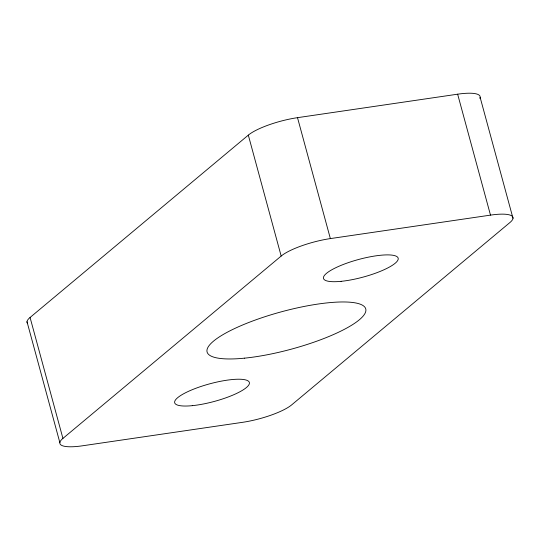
<?xml version="1.0" encoding="UTF-8"?>
<svg xmlns="http://www.w3.org/2000/svg" width="540" height="540" viewBox="0 0 540 540"><rect width="100%" height="100%" fill="white"/><g stroke="black" fill="none" stroke-linecap="round" stroke-linejoin="round"><path stroke-width="0.81" d="M27.52 323.46A38.678 9.092 -15.2 0 1 30.071 317.473L248.319 135.128A38.678 9.092 -15.2 0 1 297.513 117.666L457.643 94.189A38.678 9.092 -15.2 0 1 479.844 98.368M62.924 438.406L281.171 256.055A38.678 9.092 -15.2 0 1 330.365 238.592L490.495 215.123A38.678 9.092 -15.2 0 1 509.929 222.527L291.681 404.872A38.678 9.092 -15.2 0 1 242.487 422.334L82.357 445.811A38.678 9.092 -15.2 0 1 62.924 438.406L30.071 317.473M513 218.302L480.141 97.376M457.643 94.189L490.495 215.123M297.513 117.666L330.365 238.592M248.319 135.128L281.171 256.055M27 321.698L59.859 442.625M244.492 358.162A82.195 19.325 -15.2 0 0 365.863 310.804A82.195 19.325 -15.2 0 0 248.927 322.427A82.195 19.325 -15.2 0 0 244.492 358.162M192.287 405.662A38.678 9.092 -15.2 0 0 249.406 383.38A38.678 9.092 -15.2 0 0 194.38 388.847A38.678 9.092 -15.2 0 0 192.287 405.662M341.098 281.333A38.678 9.092 -15.2 0 0 398.216 259.045A38.678 9.092 -15.2 0 0 343.184 264.519A38.678 9.092 -15.2 0 0 341.098 281.333"/></g></svg>
